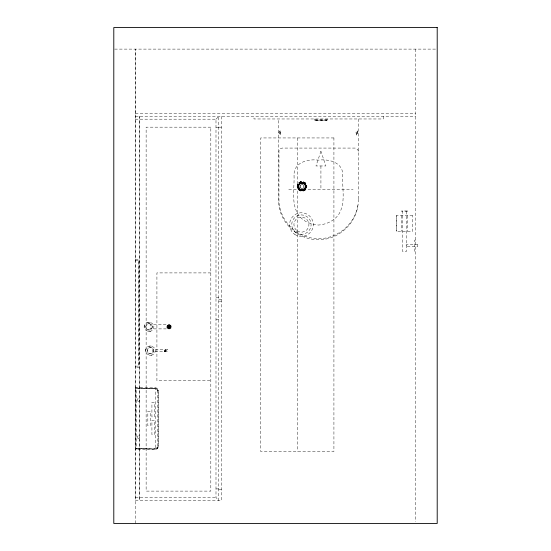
<?xml version="1.0" encoding="UTF-8"?>
<svg xmlns="http://www.w3.org/2000/svg" width="551" height="551" viewBox="0 0 551 551"><rect width="100%" height="100%" fill="white"/><g stroke="black" fill="none" stroke-linecap="round" stroke-linejoin="round"><path stroke-width="0.41" stroke-dasharray="2.75 2.07" d="M358.295 199.214C359.045 220.765 339.96 240.146 318.409 239.706C297.079 240.126 278.097 221.151 278.517 199.82L278.517 118.968M152.241 326.833C152.427 330.979 145.636 330.979 145.815 326.833C145.636 322.693 152.427 322.693 152.241 326.833A3.216 3.216 0 0 0 147.585 323.96A3.216 3.216 0 0 0 147.11 329.415A3.216 3.216 0 0 0 152.193 327.397L152.159 327.528M153.598 351.221C154.494 347.171 147.806 345.994 147.269 350.105C146.366 354.148 153.054 355.333 153.598 351.221A3.216 3.216 0 0 1 148.508 353.239A3.216 3.216 0 0 1 148.99 347.791A3.216 3.216 0 0 1 153.646 350.663M169.377 328.079L170.445 327.156L169.26 328.286C167.105 328.61 167.552 324.553 169.674 325.386L170.528 326.833L169.674 328.286C165.899 330.111 165.885 323.595 169.667 325.338L168.661 325.386M169.598 328.665C165.782 327.273 171.175 322.831 170.9 327.266C168.399 332.101 163.613 323.85 169.667 325.18M168.565 327.666L168.434 326.406M168.558 326.447L168.558 327.225M168.847 326.089L169.061 326.915L168.558 326.977L169.061 326.757M167.848 328.334L168.668 327.893L169.005 326.833M169.377 328.334C171.278 328.582 171.278 325.09 169.377 325.338L168.702 325.958C168.957 327.514 170.142 326.488 169.336 326.977C169.811 326.185 168.406 327.714 169.019 327.687L169.274 328.038M169.412 327.9L169.584 327.432L169.377 327.921M169.439 326.24L169.412 325.772L169.522 326.226M169.584 326.24L169.377 325.751L169.377 326.226M170.342 326.695C169.846 327.473 169.963 326.116 170.3 327.156M169.047 327.914L169.777 327.893L169.956 326.089L170.376 326.089M298.518 187.512L298.518 185.246M135.353 387.835L155.403 387.835L155.403 449.279L135.353 449.279L136.214 448.418L155.292 448.418L157.434 447.219L157.779 391.182L157.751 389.853L155.292 388.696L135.353 387.835L136.214 388.696L136.214 449.279M298.318 185.391L298.318 187.368M298.277 186.376L298.401 185.411M298.683 186.376L299.124 184.716L300.343 183.497M305.653 187.354L305.702 185.391L304.675 183.71M305.833 186.376C305.95 189.599 301.5 191.528 299.338 189.048A3.816 3.816 0 0 1 301.025 182.691L303.002 182.684L304.71 183.676M327.177 118.968L327.377 120.09L326.743 120.242L315.096 120.242L314.463 120.09L314.662 118.968M357.785 205.53C354.748 226.489 333.066 241.903 312.265 238.122C293.635 235.373 278.71 218.086 278.951 199.214L278.951 151.27L279.447 149.569L280.679 148.501L282.167 148.074L355.078 148.074L357.799 149.569L358.295 151.27M157.021 448.845L157.434 447.219L158.206 447.667L157.779 445.931M157.434 447.219L156.98 448.858L156.574 448.073M144.458 325.235C142.192 330.889 151.683 334.002 153.571 328.396C155.837 322.741 146.346 319.628 144.458 325.235A4.408 4.408 0 0 0 144.458 328.396M145.857 349.065C143.597 354.713 153.082 357.833 154.976 352.22C157.235 346.565 147.751 343.452 145.857 349.065A4.408 4.408 0 0 0 145.857 352.22M305.502 187.512L305.612 185.411M168.668 326.089L168.992 328.258M168.813 324.98L170.032 326.199A2.307 2.032 -90 0 1 170.025 327.473L168.813 328.692L167.6 327.473A2.307 2.032 -90 0 1 167.6 326.199L168.372 325.09L169.811 324.98L168.992 325.414L168.551 326.509L168.764 325.662L167.848 325.18M298.366 185.398L298.738 184.489M298.463 185.425L299.413 183.779M305.226 187.237L304.366 188.731M170.92 328.141L171.161 326.144M158.206 390.315L157.779 391.182L157.434 389.894M356.414 135.14C356.18 132.984 357.041 127.729 357.675 132.984C357.757 137.564 354.989 133.259 356.414 130.828M279.329 130.828C277.911 133.259 280.673 137.564 280.59 132.984C279.956 127.729 279.095 132.984 279.329 135.14M280.404 130.828L280.404 135.14M357.482 130.828L357.482 135.14M168.854 325.779L168.551 326.213L169.157 326.467L168.751 325.662M168.696 326.213L169.274 325.634M168.723 326.185L169.24 326.357M167.848 328.492L169.24 327.315M170.349 326.213L169.88 325.985L169.742 326.467L170.445 326.516L169.853 325.758M170.176 326.185L169.66 326.357L170.107 326.068M170.197 327.714L169.66 327.315L170.349 327.459M169.66 327.315L170.176 327.487M170.913 328.148L169.811 328.885L150.058 328.885L150.616 326.833L150.058 324.787L169.811 324.787L170.886 325.593M298.697 184.468C301.831 178.772 309.572 186.582 303.966 189.764C299.124 192.754 295.405 183.924 301.018 182.684A3.816 3.816 0 0 1 305.695 187.368A3.816 3.816 0 0 1 299.31 189.076M215.992 119.181L218.795 116.378L218.795 500.377L215.992 497.574L215.992 119.181L135.353 119.181M168.764 328.01L168.551 327.459L169.191 327.266M170.107 327.604L169.804 327.315M299.372 183.738L301.032 182.732M303.821 189.523L305.557 187.326L305.502 185.246M303.897 189.647L304.675 189.048M169.081 325.386L167.848 325.338M300.171 183.194L303.146 182.884M300.357 183.517L301.156 183.187A3.251 3.251 0 0 1 305.151 187.216A3.251 3.251 0 0 1 299.71 188.676L298.794 187.237M303.67 189.262L301.149 189.592L299.654 188.731A3.251 3.251 0 0 1 301.17 183.242M302.974 189.985L303.876 189.613M300.874 182.884C303.112 182.099 305.784 183.965 305.633 186.376M300.874 189.875L303.146 189.875M169.522 325.593L169.377 325.593M301.149 183.166C303.174 182.581 305.378 184.268 305.337 186.376M302.01 190.054L302.96 189.93M114.622 49.108L436.378 49.108M135.353 113.795L415.647 113.795M135.353 116.378L415.647 116.378M314.463 120.09L327.377 120.09M315.124 120.221L326.715 120.221M218.795 127.164L221.598 127.164M215.992 127.763L218.795 127.763M288.752 189.771L353.088 189.771M415.647 240.05L414.566 240.174L414.566 251.139L415.647 251.263M135.353 259.493L138.962 259.493L138.962 367.303L135.353 367.303M135.353 260.671L138.962 260.671M210.819 272.91L156.918 272.91L156.918 380.72L210.819 380.72M215.992 297.23L218.795 297.23M218.795 299.434L221.598 299.434M218.795 301.156L221.598 301.156M215.992 319.442L218.795 319.442M169.26 325.386L169.956 325.538M168.145 325.779L168.565 325.779M169.267 325.772L169.632 325.772M169.536 325.538L170.19 325.779M167.965 326.089L168.379 326.089M167.848 326.447L168.262 326.447M170.073 326.447L170.486 326.447M167.807 326.833L168.227 326.833M168.909 326.833L169.315 326.764M169.584 326.764L169.99 326.833M170.114 326.833L170.528 326.833M169.191 326.977L169.708 326.977M167.848 327.225L168.262 327.225M170.073 327.225L170.486 327.225M167.965 327.583L168.379 327.583M169.956 327.583L170.376 327.583M168.145 327.893L168.565 327.893M169.267 327.9L169.632 327.9M169.777 327.893L170.19 327.893M169.129 328.038L169.77 328.038M168.386 328.134L169.667 328.492M169.536 328.134L169.956 328.134M168.813 328.692L169.591 328.665M135.353 366.126L138.962 366.126M136.214 388.696L155.403 388.696M215.992 488.909L218.795 488.909M218.795 489.598L221.598 489.598M135.353 497.574L215.992 497.574M136.214 448.418L155.403 449.279A3.237 3.237 0 0 0 158.64 446.048L158.64 391.065A3.237 3.237 0 0 0 155.403 387.835M302.01 182.601L302.988 182.732M301.046 189.985L302.01 190.109M169.081 328.286L169.667 328.334M156.574 389.04L157.021 389.13M300.04 189.482L301.06 189.93M169.625 325.634L170.197 325.958M169.371 328.286L168.454 327.156L168.668 327.583M300.171 189.558L298.828 188.215L298.38 186.376M168.427 325.538L169.095 326.357M298.697 188.29L299.303 189.083M169.777 325.779L170.032 326.185M170.92 325.531L171.12 326.171M298.738 188.263L298.236 186.376M415.647 49.108L415.647 521.728M407.499 215.613L407.499 231.317M406.631 211.377L406.631 251.263L402.32 251.263L402.32 211.377M401.452 215.613L401.452 231.317M396.341 215.613L396.341 231.317M383.248 116.378L383.248 118.968L253.99 118.968L253.99 116.378M358.295 118.968L358.295 199.82M326.743 120.242L326.715 119.574L315.096 119.574L315.096 120.242M320.923 165.961L320.923 189.771M297.299 137.943L297.299 451.51M221.598 116.378L221.598 500.377L135.353 500.377L135.353 49.108L135.353 523.45M138.315 261.649L138.315 365.148M148.756 346.303A5.083 5.083 0 0 1 152.076 346.303M152.076 354.975A5.083 5.083 0 0 1 148.756 354.975M147.358 322.48A5.083 5.083 0 0 1 150.671 322.48M150.671 331.151A5.083 5.083 0 0 1 147.358 331.151M304.283 188.649A3.21 3.21 0 0 1 299.737 188.649M299.737 184.103A3.21 3.21 0 0 1 304.283 184.103M139.665 116.378L139.665 500.377L139.665 116.378M294.041 175.535C294.613 190.26 289.668 209.194 303.195 219.815C307.74 223.093 312.94 224.415 318.409 225.049C326.302 224.429 333.913 221.089 338.665 214.525C346.028 202.844 341.944 188.463 342.77 175.535C343.369 162.414 328.906 158.736 318.409 160.148C307.906 158.736 293.442 162.414 294.041 175.535M164.453 350.395C165.458 353.528 166.891 348.177 164.453 350.395M164.591 350.429C165.424 353.026 166.609 348.597 164.591 350.429M297.347 185.129C295.515 191.059 305.295 193.683 306.673 187.629C308.505 181.699 298.725 179.075 297.347 185.129M297.471 185.164C295.687 190.935 305.206 193.484 306.549 187.595C308.333 181.823 298.814 179.275 297.471 185.164M298.697 185.487C297.395 189.702 304.345 191.562 305.323 187.264C306.625 183.056 299.675 181.189 298.697 185.487M299.985 185.839C302.836 194.937 307.003 179.385 299.985 185.839M320.923 151.236L315.978 165.961L325.861 165.961L320.923 151.236M210.819 127.164L146.132 127.164L146.132 491.106L210.819 491.106L210.819 127.164M333.92 137.943L260.678 137.943L260.678 451.51L333.92 451.51L333.92 137.943M407.389 210.943L401.576 210.943L401.576 211.377L407.389 211.377L407.389 210.943M412.685 215.613L396.265 215.613L396.265 231.317L412.685 231.317L412.685 215.613M417.803 244.74L406.163 244.74L406.163 246.462L417.803 246.462L417.803 244.74M167.662 349.554L152.703 349.554L152.703 351.655L167.662 351.655L167.662 349.561M154.976 388.262L135.787 388.262L135.787 448.851L154.976 448.851A3.237 3.237 0 0 0 158.206 445.614L158.206 391.499A3.237 3.237 0 0 0 154.976 388.262M154.294 402.437L151.918 402.437L151.918 416.887L154.294 416.887L154.294 402.437M150.196 411.335L147.826 411.335L147.826 425.778L150.196 425.778L150.196 411.335M154.294 420.227L151.918 420.227L151.918 434.67L154.294 434.67L154.294 420.227M164.79 351.393A0.909 0.909 0 0 0 166.154 350.608A0.909 0.909 0 0 0 164.79 349.816A0.909 0.909 0 0 0 164.79 351.393M164.839 351.318A0.82 0.82 0 0 0 166.065 350.608A0.82 0.82 0 0 0 164.839 349.892A0.82 0.82 0 0 0 164.839 351.318M137.729 438.272A1.295 1.295 0 0 0 139.665 437.15A1.295 1.295 0 0 0 137.729 436.034A1.295 1.295 0 0 0 137.729 438.272M137.729 401.08A1.295 1.295 0 0 0 139.665 399.957A1.295 1.295 0 0 0 137.729 398.841A1.295 1.295 0 0 0 137.729 401.08M298.594 189.792A4.828 4.828 0 0 0 306.673 187.629A4.828 4.828 0 0 0 300.756 181.713A4.828 4.828 0 0 0 298.594 189.792M299.579 188.807A3.437 3.437 0 0 0 305.33 187.264A3.437 3.437 0 0 0 301.121 183.063A3.437 3.437 0 0 0 299.579 188.807M299.448 188.945A3.623 3.623 0 0 0 305.509 187.319A3.623 3.623 0 0 0 301.073 182.877A3.623 3.623 0 0 0 299.448 188.945M299.978 189.441A3.671 3.671 0 0 0 305.674 186.61A3.671 3.671 0 0 0 300.378 183.09A3.671 3.671 0 0 0 299.978 189.441M298.683 189.702A4.697 4.697 0 0 0 306.549 187.595A4.697 4.697 0 0 0 300.791 181.837A4.697 4.697 0 0 0 298.683 189.702M300.522 187.863A2.101 2.101 0 0 0 304.035 186.92A2.101 2.101 0 0 0 301.466 184.351A2.101 2.101 0 0 0 300.522 187.863M294.875 234.485A11.846 11.846 0 0 0 313.257 225.359A11.846 11.846 0 0 0 296.162 214.002A11.846 11.846 0 0 0 294.875 234.485M296.066 232.687A9.691 9.691 0 0 0 311.108 225.228A9.691 9.691 0 0 0 297.12 215.937A9.691 9.691 0 0 0 296.066 232.687M297.264 230.897A7.535 7.535 0 0 0 308.953 225.09A7.535 7.535 0 0 0 298.084 217.865A7.535 7.535 0 0 0 297.264 230.897"/><path stroke-width="0.83" d="M437.205 27.55L113.795 27.55L113.795 523.45L437.205 523.45L437.205 27.55"/></g></svg>
